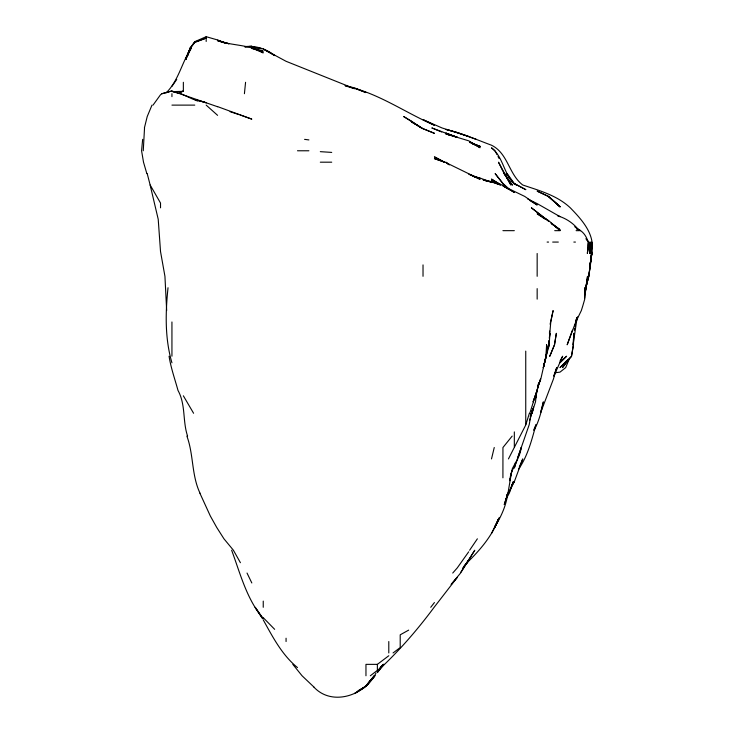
<?xml version="1.0" encoding="UTF-8"?>
<svg xmlns="http://www.w3.org/2000/svg" width="734" height="734" viewBox="0 0 734 734"><rect width="100%" height="100%" fill="white"/><g stroke="black" fill="none" stroke-linecap="round" stroke-linejoin="round"><path stroke-width="1.1" d="M423.023 276.314L423.023 264.901M584.64 293.435L584.723 287.728L584.741 299.142L582.805 305.858L581.337 310.555L575.768 321.969L567.171 344.796L572.382 330.272M566.345 361.1L559.987 367.624L571.575 356.21L573.438 344.796L573.814 333.383L573.593 336.805M143.258 150.773L144.534 127.945M168.022 287.728C165.407 312.73 164.829 338.484 171.94 362.835M529.829 413.27L540.545 379.038L537.536 387.524L540.811 379.038L548.573 344.796L543.316 367.624L549.179 344.796L549.904 333.383L549.417 337.53M573.438 339.09L573.071 344.796L577.098 317.822M549.445 333.383L549.61 331.098M550.105 324.254L553.115 310.555L550.784 321.969L549.362 338.567M142.653 139.359L141.579 150.773L143.506 162.186L146.837 173.6M244.413 93.704L245.569 82.291M536.737 390.442L535.508 401.856L529.526 420.536M549.05 340.64L548.693 343.76L549.096 340.64M584.686 298.105L585.952 287.728L585.337 290.838M586.108 285.654L586.585 282.544M586.897 280.461L587.521 276.314L586.264 287.728L584.622 294.995M574.327 330.272L574.667 328.19M538.637 383.185L535.508 398.681M573.438 344.796L571.391 356.531L562.492 367.624L567.951 359.715M537.16 390.552L533.086 401.856L537.16 390.442L538.572 383.185M510.158 478.641L509.735 480.715C510.653 468.558 519.782 459.521 521.25 447.511L517.681 457.888L529.196 424.683L531.269 413.27L530.379 416.389M510.589 476.559L511.864 470.338L507.974 493.165L504.249 504.579L507.891 493.165L506.919 495.239M586.2 285.654L588.2 276.314L586.016 286.691L588.806 276.314L591.576 253.487L588.815 276.314L585.961 286.691C590.274 272.286 591.769 257.083 591.732 242.073L591.365 253.487C596.136 235.183 582.034 219.916 570.318 207.841C557.097 195.391 539.435 190.629 522.773 185.014C508.708 174.435 508.121 153.305 491.505 145.222C476.421 139.598 461.585 133.083 445.85 129.413L457.264 132.533L476.219 139.359M533.6 407.049L532.214 413.27L532.737 409.122L531.811 412.233M577.034 317.822L576.089 321.969L577.676 316.776M491.505 458.924L494.248 447.511M549.179 344.796L548.573 347.402M575.86 321.969L576.878 317.822M144.396 127.945L147.222 116.532L151.984 105.118M540.655 412.233L543.362 401.856C541.362 411.673 538.884 421.564 533.994 430.39M515.974 461.97L514.332 468.053L517.323 458.924M529.379 413.27L525.746 424.995L508.451 458.924M553.748 375.918L556.684 367.624L553.436 379.038L540.784 412.233M187.188 56.353L190.161 48.059L194.767 42.067L206.181 38.131L195.804 42.058M376.01 672.986C365.56 695.116 332.392 706.879 313.978 687.189M509.102 492.129L513.24 481.752L509.304 493.165L506.111 498.872M506.974 495.239L507.809 493.165C506.295 505.533 501.019 516.919 494.505 527.407L499.157 517.892M530.26 416.389L531.517 413.27M569.529 358.284L565.685 367.624L559.987 372.138L554.794 372.789M166.159 92.833C178.729 80.52 181.757 62.39 191.271 48.059L185.592 59.472L190.29 48.059L194.767 41.673L206.181 36.7L217.594 39.975L224.852 43.132M185.592 59.472L190.372 48.059L194.767 42.453M533.801 429.876L535.976 424.683C531.728 440.116 527.728 456.053 518.461 469.384M519.232 467.228L522.764 458.924L514.305 481.752L511.754 485.55M553.986 375.918L562.675 356.21L559.987 361.1M491.505 533.508L498.478 519.103C492.34 535.444 480.944 549.004 468.677 561.134L462.631 568.162M494.753 527.407L499.12 518.066M509.139 492.211L514.139 481.752L512.268 484.605M512.02 469.411L513.864 465.714M514.332 464.787L515.323 462.833M176.738 79.437L171.94 86.337M460.888 572.107L474.779 550.225L460.567 573.052L451.144 584.466L457.264 577.383L434.133 607.293C417.132 630.185 398.369 651.801 377.377 671.124M469.622 550.225L477.375 538.811M468.677 551.83L457.264 567.905L452.731 573.052M153.039 105.118L160.526 94.723L162.012 93.704L171.94 90.979L217.594 106.733M377.377 672.408L383.286 664.362L377.377 671.032M377.377 671.977L379.322 669.445M381.276 666.903L383.221 664.362L377.377 671.518L383.304 664.362M430.73 607.293L434.436 602.541M377.377 672.61L384.01 664.362M512.167 436.097L502.946 447.511L502.918 477.825M358.192 690.74L364.569 687.189L354.55 693.584L365.963 685.877L374.23 675.775L365.963 685.951L374.753 675.775L364.881 687.189L358.302 690.74M374.753 675.775L365.963 686.152L374.918 675.775M559.987 362.688L566.62 356.21L559.987 362.697M370.34 675.775L377.377 670.353L377.377 664.362L388.791 655.746M393.057 652.948L400.204 647.562L400.204 634.818L408.664 630.121M180.151 92.08L183.353 91.099L183.353 82.291M179.325 92.264L183.353 91.099M161.939 93.704L171.94 90.979L171.94 91.631M180.335 92.135L182.344 91.612M244.982 46.6C255.707 45.453 266.332 48.811 274.654 55.591L263.24 49.004L286.067 61.298L354.55 88.704L345.209 85.795M173.077 91.603L183.353 91.346M171.94 105.118L194.767 105.118M297.481 150.773L308.895 150.773M320.308 162.186L331.722 162.186M502.918 230.66L514.332 230.66M554.711 230.66L560.152 230.66M576.098 230.66L579.254 230.66C573.86 223.567 566.455 218.438 557.904 215.924L559.987 216.631L537.16 203.602L527.645 198.942M576.942 229.036L580.557 230.66L576.896 228.705M547.114 242.073L548.573 242.073M552.674 242.073L558.326 242.073M573.832 242.073L575.428 242.073M377.377 664.362L365.963 664.362L365.963 675.775M320.308 151.663L331.722 152.406M304.582 139.359L308.895 139.919M485.275 180.692L490.468 181.693M483.201 179.775L491.505 181.674L500.643 185.014L491.505 181.894M251.826 48.508L263.24 51.169L251.826 48.059L263.24 52.866C249.432 44.389 232.559 45.884 217.594 40.709L229.008 43.801L217.594 40.251L222.778 42.379M173.05 91.888L180.839 93.704L193.73 99.549M345.209 85.649L354.55 87.906L365.963 92.576L355.586 88.667M472.824 176.279L480.091 178.059L491.505 182.252L483.201 179.931M354.55 88.273C382.845 96.292 407.498 113.651 434.436 125.257L423.023 119.633L442.024 127.945L468.677 136.487M474.907 176.977L480.091 178.408L468.677 174.123M472.824 144.029L480.091 146.341L469.714 142.515M230.045 111.696L239.376 114.724M240.422 115.064L251.826 119.128L217.594 106.623M194.767 99.98L197.877 101.109M472.824 143.736L480.091 146.534L469.714 141.983M434.436 129.065L441.703 131.955M445.85 133.597L448.969 134.9M433.574 128.689L431.831 127.945L457.264 137.451L445.85 133.074L457.264 137.267L445.85 133.909L468.677 140.809L480.091 147.727L471.531 143.075M469.714 174.6L480.091 179.298L445.85 162.553L434.436 158.627L444.547 162.186L434.436 156.856L444.409 162.186M516.213 185.014L514.332 183.564L525.746 189.629L514.332 183.564L507.176 173.6M576.97 228.852C586.805 232.228 589.686 244.193 589.76 253.487L589.09 249.34M500.258 184.537L491.505 180.261L502.918 185.5L514.332 192.409L502.918 185.849L524.737 196.428L537.16 205.006L529.544 200.336M500.258 184.417L491.505 179.078L499.515 184.417M545.261 219.255L537.16 213.787L548.573 220.53L559.987 230.421L555.592 226.916M551.206 223.209L559.987 229.586L551.206 223.365L553.84 225.512M508.185 188.932L502.918 185.014L506.992 188.473M449.364 164.948L445.85 162.186L448.3 164.278M574.722 226.678L579.713 230.66M297.481 667.564C282.03 655.022 272.718 636.965 263.24 619.881M508.433 188.757L502.918 183.638L495.129 173.6L502.918 183.399L508.653 188.757M314.079 687.189L302.059 675.775L292.829 664.362M206.181 105.118L217.594 115.339M274.654 629.332L263.24 617.67M506.111 173.6L514.332 184.023C503.689 173.875 503.295 156.984 491.505 147.828L494.982 150.773L497.001 154.58M262.515 618.707L255.193 607.293L263.24 618.707C246.67 599.164 240.348 573.74 231.632 550.225M183.353 395.8L193.593 413.27M147.204 173.6L150.158 185.014L160.526 203.043L160.526 207.841M498.01 156.48L499.01 158.379M240.422 562.712L233.403 550.225L223.962 538.811L216.704 527.407L210.328 515.993L199.877 493.165M503.313 172.004L510.864 185.014L498.505 162.186L502.918 171.215M247.028 573.052L251.826 582.97M200.015 493.165C191.464 475.182 193.721 454.621 186.886 436.097M588.365 245.193L590.806 253.487L588.182 243.11M187.583 436.097C182.5 421.215 185.849 404.645 178.004 390.442C174.875 379.065 170.884 367.908 169.068 356.21M150.131 185.014L158.214 219.255L160.526 251.551L164.939 276.314L166.664 310.555M588.246 244.156L588.751 247.266M537.16 253.487L537.16 276.314M537.16 288.618L537.16 299.142M537.16 390.442L537.16 391.268M525.746 351.109L525.746 424.683M514.332 431.904L514.332 446.997M388.791 641.534L388.791 652.948M286.067 638.213L286.067 641.534M263.24 601.1L263.24 607.293M206.181 36.7L206.181 38.205M206.181 39.48L206.181 41.462M171.94 93.704L171.94 96.649M171.94 321.969L171.94 356.21M546.591 344.796L546.279 356.21L543.353 367.624L546.151 356.21L546.591 344.796M588.549 242.073L587.365 253.487L588.567 242.073L586.007 238.651L588.549 242.073M591.641 253.487L590.2 264.901L591.87 253.487L590.42 242.073L591.641 253.487M556.344 333.383L554.5 344.796L549.784 356.21L554.5 344.796L556.344 333.383M591.87 253.487L589.98 264.901L591.943 253.487L589.595 242.073L591.87 253.487M575.364 324.043L575.016 326.116L575.438 324.043M535.848 395.635L535.499 397.709L535.857 395.635M576.777 317.822L575.713 321.969L576.805 317.822M532.737 409.122L531.866 412.233L532.746 409.122M190.372 48.059L187.243 56.353L190.427 48.059M190.262 48.059L185.684 59.472L190.29 48.059M468.677 559.904L467.319 561.638L468.677 559.932M467.787 561.638L464.255 566.033L467.787 561.638M251.826 46.288L244.982 46.829L251.826 46.288M259.689 48.059L251.826 46.958L261.46 48.802L259.643 48.059M206.181 102.705L194.767 99.54L206.181 102.76M434.436 133.322L423.023 128.734L411.609 121.991L423.023 128.661L434.436 133.322M548.573 196.418L537.16 191.143L548.252 196.428L559.987 206.584L548.573 196.428L559.987 206.887L548.573 196.428M411.609 121.257L403.682 116.532L421.481 127.945L411.609 121.257M548.573 221.108L531.444 207.841L548.573 221.108M512.286 185.014L504.111 173.6L512.286 185.014"/></g></svg>
